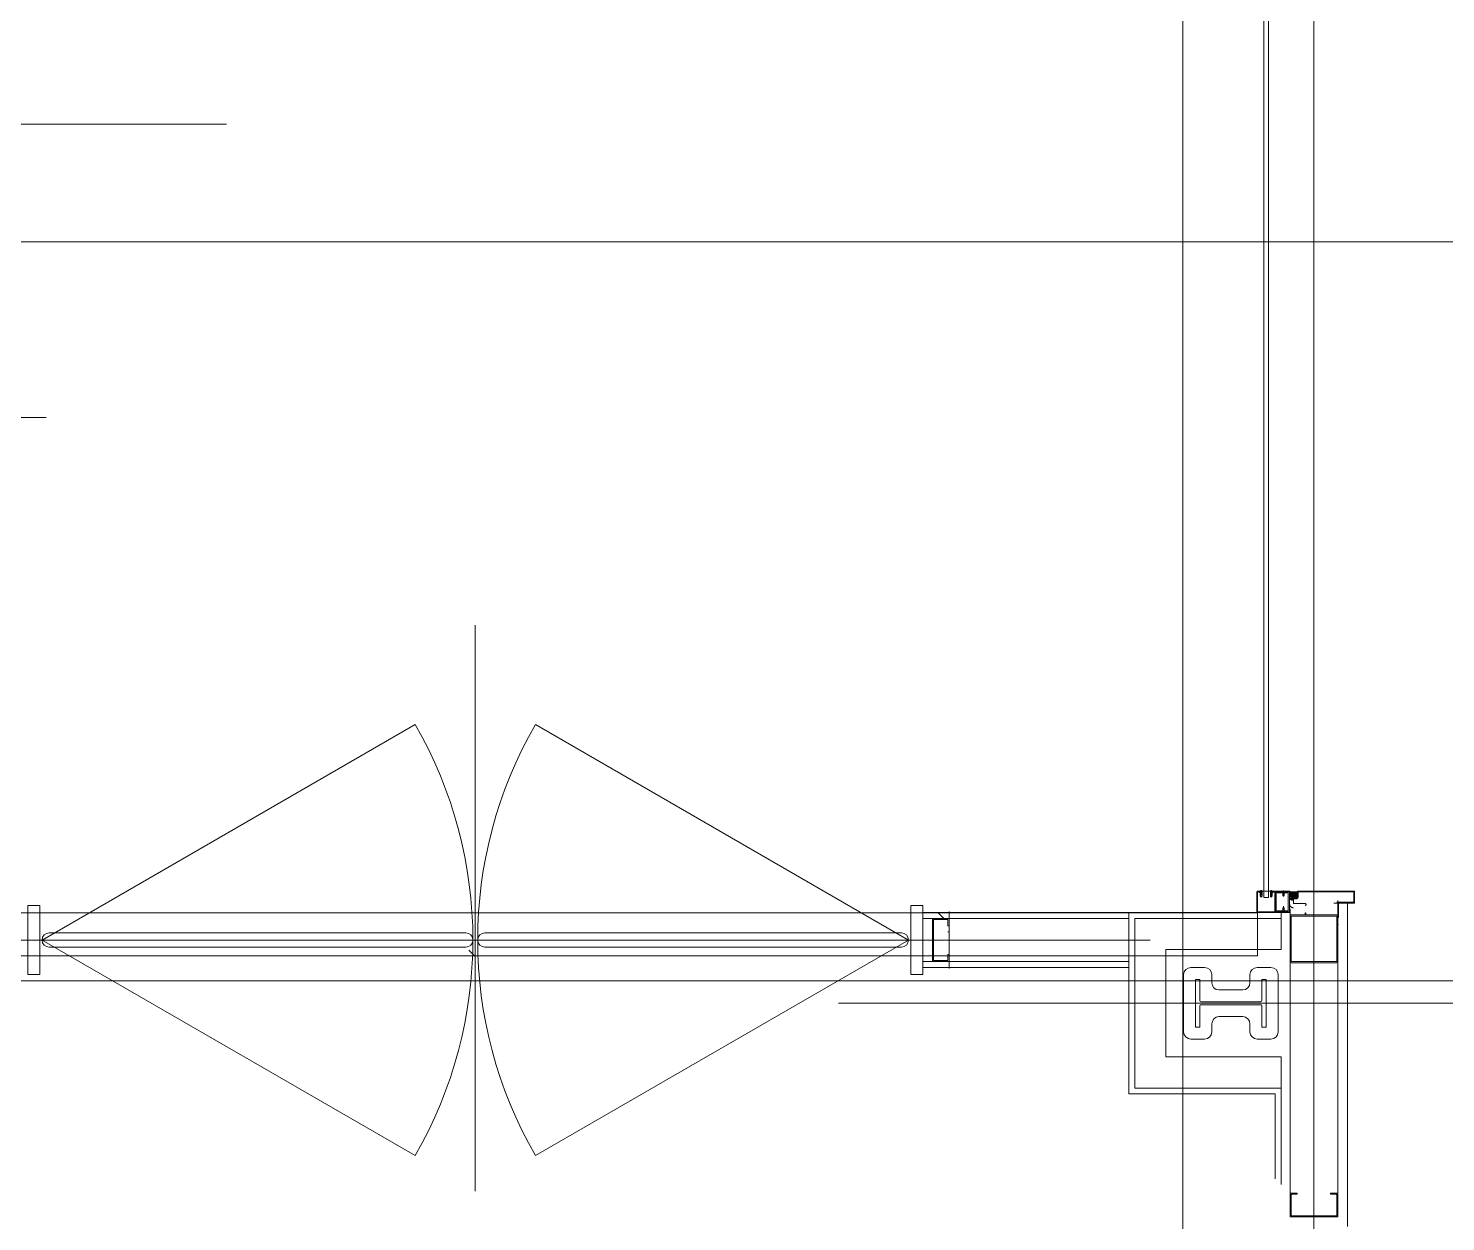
# Model space of a CAD drawing. Units: millimetres at full size, sheet at 1:100. Extents: x 3352 to 127672, y -40372 to 101181.
# Drawn here: x 85277 to 88246, y 4804 to 7304 of the extents above; entities that cross this region are included whole.
import ezdxf

# ---------------------------------------------------------------- set-up
doc = ezdxf.new("R2010")
doc.units = ezdxf.units.MM
doc.header["$LTSCALE"] = 100
for name, pattern in [('CHAIN1', [8, 5, -1, 1, -1]), ('CHAIN2', [12, 9, -1, 1, -1]), ('DASHED1', [1.8, 1.2, -0.6])]:
    doc.linetypes.add(name, pattern=pattern)
doc.layers.add('0-0', color=134, linetype='Continuous', lineweight=18)

msp = doc.modelspace()

# ---------------------------------------------------------------- linework, layer by layer
at = {"layer": '0-0', "color": 47}
for p, q in [((87969.8, 11057), (87969.8, -18478.1)), ((6146.3, 6856.7), (91067.1, 6856.7)), ((88053.8, 5496.7), (87936.3, 5496.7)), ((88039.8, 5471.7), (88039.8, 4794.2)), ((87581.8, 5451.7), (87150.5, 5451.7)), ((87581.8, 5439.2), (87150.5, 5439.2)), ((87170.5, 5439.2), (87170.5, 5349.2)), ((87203.2, 5436.9), (87203.2, 5424.2)), ((87205.5, 5439.2), (87205.5, 5424.2)), ((87581.8, 5451.7), (87581.8, 5071.7)), ((87594.3, 5439.2), (87594.3, 5084.2)), ((87594.3, 5439.2), (87900.8, 5439.2)), ((87900.8, 5451.7), (87900.8, 5374.2)), ((87205.5, 5424.2), (87203.2, 5424.2)), ((87205.5, 5411.7), (87203.2, 5411.7)), ((87659.3, 5374.2), (87659.3, 5149.2)), ((87659.3, 5374.2), (87900.8, 5374.2)), ((87581.8, 5349.2), (87150.5, 5349.2)), ((87203.2, 5351.5), (87172.8, 5351.5)), ((87205.5, 5364.2), (87205.5, 5349.2)), ((87581.8, 5336.7), (87150.5, 5336.7)), ((87721.8, 5311.7), (87730.8, 5311.7)), ((87730.8, 5266.7), (87730.8, 5311.7)), ((87860.8, 5311.7), (87869.8, 5311.7)), ((87860.8, 5266.7), (87860.8, 5311.7)), ((87869.8, 5311.7), (87869.8, 5211.7)), ((87730.8, 5256.7), (87730.8, 5211.7)), ((87858.8, 5264.7), (87732.8, 5264.7)), ((87858.8, 5258.7), (87732.8, 5258.7)), ((87594.3, 5084.2), (87900.8, 5084.2))]:
    msp.add_line(p, q, dxfattribs=at)
at = {"layer": '0-0', "linetype": 'CHAIN2'}
for p, q in [((87969.8, 11057), (87969.8, -18478.1)), ((87969.8, 11057), (87969.8, -18478.1)), ((87694.8, 9997.8), (87694.8, -18478.1)), ((87694.8, 9997.8), (87694.8, -18478.1)), ((87626.7, 5394.2), (69542.2, 5394.2)), ((87626.7, 5394.2), (69542.2, 5394.2)), ((86974.1, 5261.7), (88591.8, 5261.7)), ((86974.1, 5261.7), (88591.8, 5261.7))]:
    msp.add_line(p, q, dxfattribs=at)
at = {"layer": '0-0'}
for p, q in [((87969.8, 11057), (87969.8, -18478.1)), ((87969.8, 11057), (87969.8, -18478.1)), ((87969.8, 11057), (87969.8, -18478.1)), ((87969.8, 11057), (87969.8, -18478.1)), ((87969.8, 11057), (87969.8, -18478.1)), ((87969.8, 11057), (87969.8, -18478.1)), ((85305.5, 5394.2), (86087.1, 5845.4)), ((85305.5, 5394.2), (86087.1, 5845.4)), ((87120.5, 5394.2), (86338.9, 5845.4)), ((87120.5, 5394.2), (86338.9, 5845.4)), ((88053.8, 5496.7), (87936.3, 5496.7)), ((88053.8, 5496.7), (87936.3, 5496.7)), ((85275.5, 5466.7), (85300.5, 5466.7)), ((85275.5, 5466.7), (85300.5, 5466.7)), ((85300.5, 5466.7), (85300.5, 5321.7)), ((85300.5, 5466.7), (85300.5, 5321.7)), ((87150.5, 5466.7), (87125.5, 5466.7)), ((87125.5, 5466.7), (87125.5, 5321.7)), ((87150.5, 5466.7), (87125.5, 5466.7)), ((87125.5, 5466.7), (87125.5, 5321.7)), ((88039.8, 5471.7), (88039.8, 4794.2)), ((88039.8, 5471.7), (88039.8, 4794.2)), ((87581.8, 5451.7), (87150.5, 5451.7)), ((87581.8, 5451.7), (87150.5, 5451.7)), ((87581.8, 5439.2), (87150.5, 5439.2)), ((87581.8, 5439.2), (87150.5, 5439.2)), ((87170.5, 5439.2), (87170.5, 5349.2)), ((87170.5, 5439.2), (87170.5, 5349.2)), ((87182.7, 5451.2), (87195.2, 5438.7)), ((87182.7, 5451.2), (87195.2, 5438.7)), ((87182.7, 5451.2), (87195.2, 5438.7)), ((87203.2, 5436.9), (87203.2, 5424.2)), ((87203.2, 5436.9), (87203.2, 5424.2)), ((87205.5, 5439.2), (87205.5, 5424.2)), ((87205.5, 5439.2), (87205.5, 5424.2)), ((87581.8, 5451.7), (87581.8, 5071.7)), ((87581.8, 5451.7), (87581.8, 5071.7)), ((87594.3, 5439.2), (87594.3, 5084.2)), ((87594.3, 5439.2), (87900.8, 5439.2)), ((87594.3, 5439.2), (87594.3, 5084.2)), ((87594.3, 5439.2), (87900.8, 5439.2)), ((87851.6, 5451.7), (87851.7, 5361.7)), ((87851.6, 5451.7), (87851.7, 5361.7)), ((87851.6, 5451.7), (87851.7, 5361.7)), ((87900.8, 5451.7), (87900.8, 5374.2)), ((87900.8, 5451.7), (87900.8, 5374.2)), ((87919.8, 5459.4), (87919.8, 4815.2)), ((87919.8, 5459.4), (87919.8, 4815.2)), ((87919.8, 5459.4), (87919.8, 4815.2)), ((87919.8, 5349), (87919.8, 5444.4)), ((87919.8, 5349), (87919.8, 5444.4)), ((87919.8, 5349), (87919.8, 5444.4)), ((87922.1, 5446.7), (88017.5, 5446.7)), ((87922.1, 5446.7), (88017.5, 5446.7)), ((87922.1, 5446.7), (88017.5, 5446.7)), ((87927.3, 5446.7), (87952.2, 5446.7)), ((88017.5, 5349), (88017.5, 5444.4)), ((88017.5, 5349), (88017.5, 5444.4)), ((88017.5, 5349), (88017.5, 5444.4)), ((88019.8, 4815.2), (88019.8, 5459.4)), ((88019.8, 4815.2), (88019.8, 5459.4)), ((88019.8, 4815.2), (88019.8, 5459.4)), ((85320.5, 5409.2), (86193, 5409.2)), ((85320.5, 5409.2), (86193, 5409.2)), ((87105.5, 5409.2), (86233, 5409.2)), ((87105.5, 5409.2), (86233, 5409.2)), ((87205.5, 5424.2), (87203.2, 5424.2)), ((87205.5, 5424.2), (87203.2, 5424.2)), ((87205.5, 5411.7), (87203.2, 5411.7)), ((87205.5, 5411.7), (87203.2, 5411.7)), ((85305.5, 5394.2), (86087.1, 4942.9)), ((85305.5, 5394.2), (86087.1, 4942.9)), ((85320.5, 5379.2), (86193, 5379.2)), ((85320.5, 5379.2), (86193, 5379.2)), ((87105.5, 5379.2), (86233, 5379.2)), ((87105.5, 5379.2), (86233, 5379.2)), ((87120.5, 5394.2), (86338.9, 4942.9)), ((87120.5, 5394.2), (86338.9, 4942.9)), ((87659.3, 5374.2), (87659.3, 5149.2)), ((87659.3, 5374.2), (87900.8, 5374.2)), ((87659.3, 5374.2), (87659.3, 5149.2)), ((87659.3, 5374.2), (87900.8, 5374.2)), ((86199.6, 5373.1), (86212.1, 5360.6)), ((86199.6, 5373.1), (86212.1, 5360.6)), ((86199.6, 5373.1), (86212.1, 5360.6)), ((87581.8, 5349.2), (87150.5, 5349.2)), ((87581.8, 5349.2), (87150.5, 5349.2)), ((87203.2, 5351.5), (87172.8, 5351.5)), ((87203.2, 5351.5), (87172.8, 5351.5)), ((87205.5, 5364.2), (87205.5, 5349.2)), ((87205.5, 5364.2), (87205.5, 5349.2)), ((88017.5, 5346.7), (87922.1, 5346.7)), ((88017.5, 5346.7), (87922.1, 5346.7)), ((88017.5, 5346.7), (87922.1, 5346.7)), ((87581.8, 5336.7), (87150.5, 5336.7)), ((87581.8, 5336.7), (87150.5, 5336.7)), ((87696.8, 5201.7), (87696.8, 5321.7)), ((87696.8, 5201.7), (87696.8, 5321.7)), ((87740.8, 5336.7), (87711.8, 5336.7)), ((87740.8, 5336.7), (87711.8, 5336.7)), ((87755.8, 5304.7), (87755.8, 5321.7)), ((87755.8, 5304.7), (87755.8, 5321.7)), ((87835.8, 5321.7), (87835.8, 5304.7)), ((87835.8, 5321.7), (87835.8, 5304.7)), ((87879.8, 5336.7), (87850.8, 5336.7)), ((87879.8, 5336.7), (87850.8, 5336.7)), ((87894.8, 5201.7), (87894.8, 5321.7)), ((87894.8, 5201.7), (87894.8, 5321.7)), ((91067.1, 5308.5), (18347.6, 5308.5)), ((91067.1, 5308.5), (18347.6, 5308.5)), ((91067.1, 5308.5), (18347.6, 5308.5)), ((91067.1, 5308.5), (18347.6, 5308.5)), ((91067.1, 5308.5), (18347.6, 5308.5)), ((87721.8, 5311.7), (87730.8, 5311.7)), ((87721.8, 5311.7), (87730.8, 5311.7)), ((87730.8, 5266.7), (87730.8, 5311.7)), ((87730.8, 5266.7), (87730.8, 5311.7)), ((87820.8, 5289.7), (87770.8, 5289.7)), ((87820.8, 5289.7), (87770.8, 5289.7)), ((87860.8, 5311.7), (87869.8, 5311.7)), ((87860.8, 5266.7), (87860.8, 5311.7)), ((87860.8, 5311.7), (87869.8, 5311.7)), ((87860.8, 5266.7), (87860.8, 5311.7)), ((87869.8, 5311.7), (87869.8, 5211.7)), ((87869.8, 5311.7), (87869.8, 5211.7)), ((87730.8, 5256.7), (87730.8, 5211.7)), ((87730.8, 5256.7), (87730.8, 5211.7)), ((87858.8, 5264.7), (87732.8, 5264.7)), ((87858.8, 5264.7), (87732.8, 5264.7)), ((87858.8, 5258.7), (87732.8, 5258.7)), ((87858.8, 5258.7), (87732.8, 5258.7)), ((87770.8, 5233.7), (87820.8, 5233.7)), ((87770.8, 5233.7), (87820.8, 5233.7)), ((87755.8, 5201.7), (87755.8, 5218.7)), ((87755.8, 5201.7), (87755.8, 5218.7)), ((87835.8, 5218.7), (87835.8, 5201.7)), ((87835.8, 5218.7), (87835.8, 5201.7)), ((87711.8, 5186.7), (87740.8, 5186.7)), ((87711.8, 5186.7), (87740.8, 5186.7)), ((87850.8, 5186.7), (87879.8, 5186.7)), ((87850.8, 5186.7), (87879.8, 5186.7)), ((87594.3, 5084.2), (87900.8, 5084.2)), ((87594.3, 5084.2), (87900.8, 5084.2)), ((87934.8, 4864.2), (87919.8, 4864.2)), ((87934.8, 4864.2), (87919.8, 4864.2)), ((87934.8, 4864.2), (87919.8, 4864.2)), ((87934.8, 4861.9), (87922.1, 4861.9)), ((87922.1, 4861.9), (87922.1, 4816.5)), ((87934.8, 4861.9), (87922.1, 4861.9)), ((87922.1, 4861.9), (87922.1, 4816.5)), ((87934.8, 4861.9), (87922.1, 4861.9)), ((87922.1, 4861.9), (87922.1, 4816.5)), ((87934.8, 4864.2), (87934.8, 4861.9)), ((87934.8, 4864.2), (87934.8, 4861.9)), ((87934.8, 4864.2), (87934.8, 4861.9)), ((88017.5, 4861.9), (88004.8, 4861.9)), ((88017.5, 4861.9), (88004.8, 4861.9)), ((88017.5, 4861.9), (88004.8, 4861.9)), ((88017.5, 4861.9), (88017.5, 4816.5)), ((88017.5, 4861.9), (88017.5, 4816.5)), ((88017.5, 4861.9), (88017.5, 4816.5)), ((87920.8, 4814.2), (88018.8, 4814.2)), ((87920.8, 4814.2), (88018.8, 4814.2)), ((87920.8, 4814.2), (88018.8, 4814.2)), ((88017.5, 4816.5), (87922.1, 4816.5)), ((88017.5, 4816.5), (87922.1, 4816.5)), ((88017.5, 4816.5), (87922.1, 4816.5))]:
    msp.add_line(p, q, dxfattribs=at)
at = {"layer": '0-0', "color": 4}
for p, q in [((87694.8, 9997.8), (87694.8, -18478.1)), ((87864.8, 8210.4), (87864.8, 5483)), ((87874.8, 8210.4), (87874.8, 5483)), ((85305.5, 5394.2), (86087.1, 5845.4)), ((87120.5, 5394.2), (86338.9, 5845.4)), ((86213, 5618.6), (86213, 5032.2)), ((87850.3, 5495.5), (87851.8, 5494)), ((87850.3, 5453.2), (87850.3, 5495.2)), ((87850.3, 5494.1), (87851.8, 5492.6)), ((87859.2, 5496.7), (87851.8, 5496.7)), ((87858.8, 5495.2), (87851.8, 5495.2)), ((87851.8, 5453.2), (87851.8, 5495.2)), ((87857.2, 5497.2), (87858.7, 5497.7)), ((87857.4, 5496.7), (87858.9, 5497)), ((87858.8, 5495.2), (87858.8, 5488.7)), ((87879.3, 5496.7), (87860.3, 5496.7)), ((87860.3, 5495.8), (87860.3, 5486.3)), ((87861.1, 5486.3), (87861.1, 5495.8)), ((87878.5, 5486.3), (87878.5, 5495.8)), ((87879.3, 5495.8), (87879.3, 5486.3)), ((87879.6, 5496.1), (87880.8, 5494.9)), ((87880.4, 5496.6), (87881.8, 5495.2)), ((87882.2, 5496.7), (87880.7, 5497)), ((87882.3, 5497.2), (87880.8, 5497.7)), ((87887.8, 5496.7), (87880.8, 5496.7)), ((87880.8, 5495.2), (87880.8, 5488.7)), ((87887.8, 5495.2), (87880.8, 5495.2)), ((87887.8, 5453.2), (87887.8, 5495.2)), ((87889.3, 5495.5), (87889.3, 5453.2)), ((87889.3, 5494.7), (87890.8, 5493.2)), ((87889.4, 5496), (87890.8, 5494.6)), ((87918.3, 5496.7), (87890.5, 5496.7)), ((87890.8, 5453.2), (87890.8, 5495.2)), ((87890.8, 5495.2), (87918.3, 5495.2)), ((87892.8, 5495.2), (87892.8, 5493.2)), ((87892.8, 5495.2), (87916, 5495.2)), ((87916, 5493.2), (87892.8, 5493.2)), ((87897.9, 5496.7), (87899.4, 5495.2)), ((87899.3, 5496.7), (87900.8, 5495.2)), ((87903, 5496.7), (87908.5, 5496.7)), ((87903, 5496.3), (87903, 5496.7)), ((87903, 5496.3), (87904.3, 5495)), ((87904.3, 5495), (87907.3, 5495)), ((87904.3, 5493.2), (87904.3, 5495)), ((87904.3, 5493.2), (87904.3, 5486.7)), ((87904.6, 5493.2), (87904.6, 5495)), ((87904.6, 5493.2), (87904.6, 5486.7)), ((87905.8, 5497.8), (87905.8, 5485.3)), ((87907, 5493.2), (87907, 5495)), ((87907, 5493.2), (87907, 5486.7)), ((87908.5, 5496.3), (87907.3, 5495)), ((87907.3, 5493.2), (87907.3, 5495)), ((87907.3, 5493.2), (87907.3, 5486.7)), ((87914.1, 5496.7), (87915.6, 5495.2)), ((87915.5, 5496.7), (87917, 5495.2)), ((87916, 5493.2), (87916, 5455.2)), ((87918.3, 5481.7), (87918.3, 5495.2)), ((87919.8, 5495.2), (87919.8, 5481.7)), ((87934.8, 5495.2), (87919.8, 5495.2)), ((87920.6, 5495.2), (87919.8, 5494.4)), ((87923.4, 5495.2), (87919.8, 5491.5)), ((87926.2, 5495.2), (87919.8, 5488.7)), ((87929.1, 5495.2), (87919.8, 5485.9)), ((87919.8, 5493.9), (87928.5, 5485.2)), ((87921.3, 5495.2), (87931.3, 5485.2)), ((87931.9, 5495.2), (87921.9, 5485.2)), ((87924.2, 5495.2), (87934.2, 5485.2)), ((87934.7, 5495.2), (87924.7, 5485.2)), ((87927, 5495.2), (87934.8, 5487.4)), ((87929.8, 5495.2), (87934.8, 5490.2)), ((87932.6, 5495.2), (87934.8, 5493.1)), ((87934.8, 5495.2), (87934.8, 5483.3)), ((88053.8, 5496.7), (87936.3, 5496.7)), ((87936.4, 5483.2), (87936.4, 5495.1)), ((88053.2, 5495.1), (87936.4, 5495.1)), ((88053.2, 5495.1), (88053.2, 5473.3)), ((88054.8, 5472.7), (88054.8, 5495.7)), ((85275.5, 5466.7), (85300.5, 5466.7)), ((85300.5, 5466.7), (85300.5, 5321.7)), ((87150.5, 5466.7), (87125.5, 5466.7)), ((87125.5, 5466.7), (87125.5, 5321.7)), ((87850.3, 5481.3), (87851.8, 5479.8)), ((87850.3, 5479.9), (87851.8, 5478.4)), ((87850.3, 5467.2), (87851.8, 5465.7)), ((87850.3, 5465.8), (87851.8, 5464.3)), ((87857.1, 5486.3), (87857.1, 5488.8)), ((87857.9, 5486.3), (87857.9, 5488.8)), ((87858.8, 5488.7), (87860.3, 5488.7)), ((87874.8, 5483), (87864.8, 5483)), ((87879.3, 5488.7), (87880.8, 5488.7)), ((87881.7, 5486.3), (87881.7, 5488.8)), ((87882.5, 5486.3), (87882.5, 5488.8)), ((87887.8, 5489.3), (87889.3, 5487.8)), ((87887.8, 5487.9), (87889.3, 5486.4)), ((87887.8, 5475.1), (87889.3, 5473.6)), ((87887.8, 5473.7), (87889.3, 5472.2)), ((87889.3, 5482), (87890.8, 5480.5)), ((87889.3, 5480.6), (87890.8, 5479.1)), ((87889.3, 5467.8), (87890.8, 5466.3)), ((87889.3, 5466.4), (87890.8, 5464.9)), ((87904.3, 5486.7), (87907.3, 5486.7)), ((87905.8, 5451.1), (87905.8, 5464.8)), ((87918.3, 5481.7), (87918.3, 5455.2)), ((87918.3, 5470.7), (87918.3, 5478.4)), ((87919.8, 5491.1), (87925.7, 5485.2)), ((87919.8, 5488.3), (87922.8, 5485.2)), ((87919.8, 5485.4), (87920, 5485.2)), ((87934.8, 5485.2), (87919.8, 5485.2)), ((87919.8, 5481.7), (87934.8, 5481.7)), ((87919.8, 5480.2), (87934.8, 5480.2)), ((87934.8, 5483.3), (87922.8, 5483.3)), ((87922.8, 5483.3), (87922.8, 5481.7)), ((87934.8, 5492.4), (87927.6, 5485.2)), ((87934.8, 5489.6), (87930.4, 5485.2)), ((87934.8, 5486.7), (87933.2, 5485.2)), ((87934.8, 5481.7), (87934.8, 5480.2)), ((87934.9, 5481.7), (87934.8, 5481.7)), ((88019.8, 5471.8), (88019.8, 5441.7)), ((88021.3, 5473.3), (88053.2, 5473.3)), ((88021.4, 5471.7), (88021.4, 5441.7)), ((88053.8, 5471.7), (88021.4, 5471.7)), ((87850.3, 5453), (87851.6, 5451.7)), ((87887.8, 5453.2), (87851.8, 5453.2)), ((87884.8, 5453.2), (87851.8, 5453.2)), ((87887.8, 5451.7), (87851.8, 5451.7)), ((87862.9, 5453.2), (87862.9, 5453.2)), ((87864.3, 5453.2), (87864.3, 5453.2)), ((87880, 5453.2), (87881.5, 5451.7)), ((87881.4, 5453.2), (87882.9, 5451.7)), ((87887.8, 5461), (87889.3, 5459.5)), ((87887.8, 5459.6), (87889.3, 5458.1)), ((87889.3, 5453.7), (87891.3, 5451.7)), ((87890.8, 5453.2), (87919.8, 5453.2)), ((87890.8, 5451.7), (87919.8, 5451.7)), ((87916, 5455.2), (87892.8, 5455.2)), ((87892.8, 5453.2), (87892.8, 5455.2)), ((87892.8, 5453.2), (87916, 5453.2)), ((87899, 5453.2), (87900.5, 5451.7)), ((87900.4, 5453.2), (87901.9, 5451.7)), ((87903, 5452.1), (87904.3, 5453.3)), ((87903, 5452.1), (87903, 5451.7)), ((87903, 5451.7), (87908.5, 5451.7)), ((87904.3, 5461.7), (87907.3, 5461.7)), ((87904.3, 5455.2), (87904.3, 5461.7)), ((87904.3, 5455.2), (87904.3, 5453.3)), ((87904.3, 5453.3), (87907.3, 5453.3)), ((87904.6, 5455.2), (87904.6, 5461.7)), ((87904.6, 5455.2), (87904.6, 5453.3)), ((87907, 5455.2), (87907, 5461.7)), ((87907, 5455.2), (87907, 5453.3)), ((87907.3, 5455.2), (87907.3, 5461.7)), ((87907.3, 5455.2), (87907.3, 5453.3)), ((87908.5, 5452.1), (87907.3, 5453.3)), ((87915.1, 5453.2), (87916.6, 5451.7)), ((87916.6, 5453.2), (87918.1, 5451.7)), ((87922.1, 5446.7), (87919.8, 5446.7)), ((85320.5, 5409.2), (86193, 5409.2)), ((87105.5, 5409.2), (86233, 5409.2)), ((88019.8, 5426.7), (88021.4, 5426.7)), ((87626.7, 5394.2), (62036.9, 5394.2)), ((85305.5, 5394.2), (86087.1, 4942.9)), ((85320.5, 5379.2), (86193, 5379.2)), ((87105.5, 5379.2), (86233, 5379.2)), ((87120.5, 5394.2), (86338.9, 4942.9)), ((87696.8, 5201.7), (87696.8, 5321.7)), ((87740.8, 5336.7), (87711.8, 5336.7)), ((87755.8, 5304.7), (87755.8, 5321.7)), ((87835.8, 5321.7), (87835.8, 5304.7)), ((87879.8, 5336.7), (87850.8, 5336.7)), ((87894.8, 5201.7), (87894.8, 5321.7)), ((87820.8, 5289.7), (87770.8, 5289.7)), ((86974.1, 5261.7), (88591.8, 5261.7)), ((87770.8, 5233.7), (87820.8, 5233.7)), ((87755.8, 5201.7), (87755.8, 5218.7)), ((87835.8, 5218.7), (87835.8, 5201.7)), ((87711.8, 5186.7), (87740.8, 5186.7)), ((87850.8, 5186.7), (87879.8, 5186.7))]:
    msp.add_line(p, q, dxfattribs=at)
at = {"layer": '0-0', "color": 8, "linetype": 'CHAIN2'}
for p, q in [((87864.8, 8210.4), (87864.8, 5483)), ((87864.8, 8210.4), (87864.8, 5483)), ((87874.8, 8210.4), (87874.8, 5483)), ((87874.8, 8210.4), (87874.8, 5483)), ((87874.8, 5483), (87864.8, 5483)), ((87874.8, 5483), (87864.8, 5483))]:
    msp.add_line(p, q, dxfattribs=at)
at = {"layer": '0-0', "color": 9}
for p, q in [((83274.9, 7103.7), (85692.2, 7103.7)), ((84127.9, 6489.2), (85314.1, 6489.2)), ((86213, 4867.8), (86213, 6054.1)), ((88021.4, 5471.7), (88011.2, 5471.7)), ((88021.3, 5473.3), (88017.9, 5473.3)), ((88019.8, 5471.7), (88019.8, 5477)), ((87205.5, 5453.9), (87205.5, 5334.6)), ((85966.4, 5394.2), (86527.1, 5394.2))]:
    msp.add_line(p, q, dxfattribs=at)
at = {"layer": '0-0', "linetype": 'CHAIN1'}
msp.add_line((86213, 5618.6), (86213, 5032.2), dxfattribs=at)
msp.add_line((86213, 5618.6), (86213, 5032.2), dxfattribs=at)
at = {"layer": '0-0', "color": 8}
for p, q in [((87850.3, 5495.5), (87851.8, 5494)), ((87850.3, 5495.5), (87851.8, 5494)), ((87850.3, 5453.2), (87850.3, 5495.2)), ((87850.3, 5453.2), (87850.3, 5495.2)), ((87850.3, 5494.1), (87851.8, 5492.6)), ((87850.3, 5494.1), (87851.8, 5492.6)), ((87859.2, 5496.7), (87851.8, 5496.7)), ((87859.2, 5496.7), (87851.8, 5496.7)), ((87858.8, 5495.2), (87851.8, 5495.2)), ((87851.8, 5453.2), (87851.8, 5495.2)), ((87858.8, 5495.2), (87851.8, 5495.2)), ((87851.8, 5453.2), (87851.8, 5495.2)), ((87857.2, 5497.2), (87858.7, 5497.7)), ((87857.2, 5497.2), (87858.7, 5497.7)), ((87857.4, 5496.7), (87858.9, 5497)), ((87857.4, 5496.7), (87858.9, 5497)), ((87858.8, 5495.2), (87858.8, 5488.7)), ((87858.8, 5495.2), (87858.8, 5488.7)), ((87860.3, 5495.8), (87860.3, 5486.3)), ((87860.3, 5495.8), (87860.3, 5486.3)), ((87861.1, 5486.3), (87861.1, 5495.8)), ((87861.1, 5486.3), (87861.1, 5495.8)), ((87878.5, 5486.3), (87878.5, 5495.8)), ((87878.5, 5486.3), (87878.5, 5495.8)), ((87879.3, 5495.8), (87879.3, 5486.3)), ((87879.3, 5495.8), (87879.3, 5486.3)), ((87879.6, 5496.1), (87880.8, 5494.9)), ((87879.6, 5496.1), (87880.8, 5494.9)), ((87880.4, 5496.6), (87881.8, 5495.2)), ((87880.4, 5496.6), (87881.8, 5495.2)), ((87882.2, 5496.7), (87880.7, 5497)), ((87882.2, 5496.7), (87880.7, 5497)), ((87882.3, 5497.2), (87880.8, 5497.7)), ((87882.3, 5497.2), (87880.8, 5497.7)), ((87887.8, 5496.7), (87880.8, 5496.7)), ((87887.8, 5496.7), (87880.8, 5496.7)), ((87880.8, 5495.2), (87880.8, 5488.7)), ((87887.8, 5495.2), (87880.8, 5495.2)), ((87880.8, 5495.2), (87880.8, 5488.7)), ((87887.8, 5495.2), (87880.8, 5495.2)), ((87887.8, 5453.2), (87887.8, 5495.2)), ((87887.8, 5453.2), (87887.8, 5495.2)), ((87889.3, 5495.5), (87889.3, 5453.2)), ((87889.3, 5495.5), (87889.3, 5453.2)), ((87889.3, 5494.7), (87890.8, 5493.2)), ((87889.3, 5494.7), (87890.8, 5493.2)), ((87889.4, 5496), (87890.8, 5494.6)), ((87889.4, 5496), (87890.8, 5494.6)), ((87918.3, 5496.7), (87890.5, 5496.7)), ((87918.3, 5496.7), (87890.5, 5496.7)), ((87890.8, 5453.2), (87890.8, 5495.2)), ((87890.8, 5495.2), (87918.3, 5495.2)), ((87890.8, 5453.2), (87890.8, 5495.2)), ((87890.8, 5495.2), (87918.3, 5495.2)), ((87892.8, 5495.2), (87892.8, 5493.2)), ((87892.8, 5495.2), (87916, 5495.2)), ((87892.8, 5495.2), (87892.8, 5493.2)), ((87892.8, 5495.2), (87916, 5495.2)), ((87916, 5493.2), (87892.8, 5493.2)), ((87916, 5493.2), (87892.8, 5493.2)), ((87897.9, 5496.7), (87899.4, 5495.2)), ((87897.9, 5496.7), (87899.4, 5495.2)), ((87899.3, 5496.7), (87900.8, 5495.2)), ((87899.3, 5496.7), (87900.8, 5495.2)), ((87903, 5496.7), (87908.5, 5496.7)), ((87903, 5496.7), (87908.5, 5496.7)), ((87904.3, 5493.2), (87904.3, 5486.7)), ((87904.3, 5493.2), (87904.3, 5486.7)), ((87904.6, 5493.2), (87904.6, 5486.7)), ((87904.6, 5493.2), (87904.6, 5486.7)), ((87907, 5493.2), (87907, 5486.7)), ((87907, 5493.2), (87907, 5486.7)), ((87907.3, 5493.2), (87907.3, 5486.7)), ((87907.3, 5493.2), (87907.3, 5486.7)), ((87914.1, 5496.7), (87915.6, 5495.2)), ((87914.1, 5496.7), (87915.6, 5495.2)), ((87915.5, 5496.7), (87917, 5495.2)), ((87915.5, 5496.7), (87917, 5495.2)), ((87916, 5493.2), (87916, 5455.2)), ((87916, 5493.2), (87916, 5455.2)), ((87918.3, 5481.7), (87918.3, 5495.2)), ((87918.3, 5481.7), (87918.3, 5495.2)), ((87919.8, 5495.2), (87919.8, 5481.7)), ((87934.8, 5495.2), (87919.8, 5495.2)), ((87920.6, 5495.2), (87919.8, 5494.4)), ((87923.4, 5495.2), (87919.8, 5491.5)), ((87926.2, 5495.2), (87919.8, 5488.7)), ((87929.1, 5495.2), (87919.8, 5485.9)), ((87919.8, 5495.2), (87919.8, 5481.7)), ((87934.8, 5495.2), (87919.8, 5495.2)), ((87920.6, 5495.2), (87919.8, 5494.4)), ((87923.4, 5495.2), (87919.8, 5491.5)), ((87926.2, 5495.2), (87919.8, 5488.7)), ((87929.1, 5495.2), (87919.8, 5485.9)), ((87919.8, 5493.9), (87928.5, 5485.2)), ((87919.8, 5493.9), (87928.5, 5485.2)), ((87921.3, 5495.2), (87931.3, 5485.2)), ((87921.3, 5495.2), (87931.3, 5485.2)), ((87931.9, 5495.2), (87921.9, 5485.2)), ((87931.9, 5495.2), (87921.9, 5485.2)), ((87924.2, 5495.2), (87934.2, 5485.2)), ((87924.2, 5495.2), (87934.2, 5485.2)), ((87934.7, 5495.2), (87924.7, 5485.2)), ((87934.7, 5495.2), (87924.7, 5485.2)), ((87927, 5495.2), (87934.8, 5487.4)), ((87927, 5495.2), (87934.8, 5487.4)), ((87929.8, 5495.2), (87934.8, 5490.2)), ((87929.8, 5495.2), (87934.8, 5490.2)), ((87932.6, 5495.2), (87934.8, 5493.1)), ((87932.6, 5495.2), (87934.8, 5493.1)), ((87934.8, 5495.2), (87934.8, 5483.3)), ((87934.8, 5495.2), (87934.8, 5483.3)), ((88053.8, 5496.7), (87936.3, 5496.7)), ((88053.8, 5496.7), (87936.3, 5496.7)), ((87936.4, 5483.2), (87936.4, 5495.1)), ((88053.2, 5495.1), (87936.4, 5495.1)), ((87936.4, 5483.2), (87936.4, 5495.1)), ((88053.2, 5495.1), (87936.4, 5495.1)), ((88053.2, 5495.1), (88053.2, 5473.3)), ((88053.2, 5495.1), (88053.2, 5473.3)), ((88054.8, 5472.7), (88054.8, 5495.7)), ((88054.8, 5472.7), (88054.8, 5495.7)), ((87850.3, 5481.3), (87851.8, 5479.8)), ((87850.3, 5481.3), (87851.8, 5479.8)), ((87850.3, 5479.9), (87851.8, 5478.4)), ((87850.3, 5479.9), (87851.8, 5478.4)), ((87850.3, 5467.2), (87851.8, 5465.7)), ((87850.3, 5467.2), (87851.8, 5465.7)), ((87850.3, 5465.8), (87851.8, 5464.3)), ((87850.3, 5465.8), (87851.8, 5464.3)), ((87857.1, 5486.3), (87857.1, 5488.8)), ((87857.1, 5486.3), (87857.1, 5488.8)), ((87857.9, 5486.3), (87857.9, 5488.8)), ((87857.9, 5486.3), (87857.9, 5488.8)), ((87858.8, 5488.7), (87860.3, 5488.7)), ((87858.8, 5488.7), (87860.3, 5488.7)), ((87879.3, 5488.7), (87880.8, 5488.7)), ((87879.3, 5488.7), (87880.8, 5488.7)), ((87881.7, 5486.3), (87881.7, 5488.8)), ((87881.7, 5486.3), (87881.7, 5488.8)), ((87882.5, 5486.3), (87882.5, 5488.8)), ((87882.5, 5486.3), (87882.5, 5488.8)), ((87887.8, 5489.3), (87889.3, 5487.8)), ((87887.8, 5489.3), (87889.3, 5487.8)), ((87887.8, 5487.9), (87889.3, 5486.4)), ((87887.8, 5487.9), (87889.3, 5486.4)), ((87887.8, 5475.1), (87889.3, 5473.6)), ((87887.8, 5475.1), (87889.3, 5473.6)), ((87887.8, 5473.7), (87889.3, 5472.2)), ((87887.8, 5473.7), (87889.3, 5472.2)), ((87889.3, 5482), (87890.8, 5480.5)), ((87889.3, 5482), (87890.8, 5480.5)), ((87889.3, 5480.6), (87890.8, 5479.1)), ((87889.3, 5480.6), (87890.8, 5479.1)), ((87889.3, 5467.8), (87890.8, 5466.3)), ((87889.3, 5467.8), (87890.8, 5466.3)), ((87889.3, 5466.4), (87890.8, 5464.9)), ((87889.3, 5466.4), (87890.8, 5464.9)), ((87904.3, 5486.7), (87907.3, 5486.7)), ((87904.3, 5486.7), (87907.3, 5486.7)), ((87918.3, 5481.7), (87918.3, 5455.2)), ((87918.3, 5481.7), (87918.3, 5455.2)), ((87919.8, 5491.1), (87925.7, 5485.2)), ((87919.8, 5491.1), (87925.7, 5485.2)), ((87919.8, 5488.3), (87922.8, 5485.2)), ((87919.8, 5488.3), (87922.8, 5485.2)), ((87919.8, 5485.4), (87920, 5485.2)), ((87919.8, 5485.4), (87920, 5485.2)), ((87934.8, 5485.2), (87919.8, 5485.2)), ((87934.8, 5485.2), (87919.8, 5485.2)), ((87919.8, 5481.7), (87934.8, 5481.7)), ((87919.8, 5481.7), (87934.8, 5481.7)), ((87919.8, 5480.2), (87934.8, 5480.2)), ((87919.8, 5480.2), (87934.8, 5480.2)), ((87934.8, 5483.3), (87922.8, 5483.3)), ((87922.8, 5483.3), (87922.8, 5481.7)), ((87934.8, 5483.3), (87922.8, 5483.3)), ((87922.8, 5483.3), (87922.8, 5481.7)), ((87934.8, 5492.4), (87927.6, 5485.2)), ((87934.8, 5492.4), (87927.6, 5485.2)), ((87934.8, 5489.6), (87930.4, 5485.2)), ((87934.8, 5489.6), (87930.4, 5485.2)), ((87934.8, 5486.7), (87933.2, 5485.2)), ((87934.8, 5486.7), (87933.2, 5485.2)), ((87934.8, 5481.7), (87934.8, 5480.2)), ((87934.9, 5481.7), (87934.8, 5481.7)), ((87934.8, 5481.7), (87934.8, 5480.2)), ((87934.9, 5481.7), (87934.8, 5481.7)), ((88019.8, 5471.8), (88019.8, 5441.7)), ((88019.8, 5471.8), (88019.8, 5441.7)), ((88021.3, 5473.3), (88053.2, 5473.3)), ((88021.3, 5473.3), (88053.2, 5473.3)), ((88021.4, 5471.7), (88021.4, 5441.7)), ((88053.8, 5471.7), (88021.4, 5471.7)), ((88021.4, 5471.7), (88021.4, 5441.7)), ((88053.8, 5471.7), (88021.4, 5471.7)), ((87850.3, 5453), (87851.6, 5451.7)), ((87850.3, 5453), (87851.6, 5451.7)), ((87887.8, 5453.2), (87851.8, 5453.2)), ((87884.8, 5453.2), (87851.8, 5453.2)), ((87887.8, 5453.2), (87851.8, 5453.2)), ((87884.8, 5453.2), (87851.8, 5453.2)), ((87887.8, 5451.7), (87851.8, 5451.7)), ((87887.8, 5451.7), (87851.8, 5451.7)), ((87862.9, 5453.2), (87862.9, 5453.2)), ((87862.9, 5453.2), (87862.9, 5453.2)), ((87864.3, 5453.2), (87864.3, 5453.2)), ((87864.3, 5453.2), (87864.3, 5453.2)), ((87880, 5453.2), (87881.5, 5451.7)), ((87880, 5453.2), (87881.5, 5451.7)), ((87881.4, 5453.2), (87882.9, 5451.7)), ((87881.4, 5453.2), (87882.9, 5451.7)), ((87887.8, 5461), (87889.3, 5459.5)), ((87887.8, 5461), (87889.3, 5459.5)), ((87887.8, 5459.6), (87889.3, 5458.1)), ((87887.8, 5459.6), (87889.3, 5458.1)), ((87889.3, 5453.7), (87891.3, 5451.7)), ((87889.3, 5453.7), (87891.3, 5451.7)), ((87890.8, 5453.2), (87919.8, 5453.2)), ((87890.8, 5453.2), (87919.8, 5453.2)), ((87890.8, 5451.7), (87919.8, 5451.7)), ((87890.8, 5451.7), (87919.8, 5451.7)), ((87916, 5455.2), (87892.8, 5455.2)), ((87892.8, 5453.2), (87892.8, 5455.2)), ((87916, 5455.2), (87892.8, 5455.2)), ((87892.8, 5453.2), (87892.8, 5455.2)), ((87892.8, 5453.2), (87916, 5453.2)), ((87892.8, 5453.2), (87916, 5453.2)), ((87899, 5453.2), (87900.5, 5451.7)), ((87899, 5453.2), (87900.5, 5451.7)), ((87900.4, 5453.2), (87901.9, 5451.7)), ((87900.4, 5453.2), (87901.9, 5451.7)), ((87903, 5451.7), (87908.5, 5451.7)), ((87903, 5451.7), (87908.5, 5451.7)), ((87904.3, 5461.7), (87907.3, 5461.7)), ((87904.3, 5455.2), (87904.3, 5461.7)), ((87904.3, 5461.7), (87907.3, 5461.7)), ((87904.3, 5455.2), (87904.3, 5461.7)), ((87904.6, 5455.2), (87904.6, 5461.7)), ((87904.6, 5455.2), (87904.6, 5461.7)), ((87907, 5455.2), (87907, 5461.7)), ((87907, 5455.2), (87907, 5461.7)), ((87907.3, 5455.2), (87907.3, 5461.7)), ((87907.3, 5455.2), (87907.3, 5461.7)), ((87915.1, 5453.2), (87916.6, 5451.7)), ((87915.1, 5453.2), (87916.6, 5451.7)), ((87916.6, 5453.2), (87918.1, 5451.7)), ((87916.6, 5453.2), (87918.1, 5451.7)), ((88019.8, 5426.7), (88021.4, 5426.7)), ((88019.8, 5426.7), (88021.4, 5426.7))]:
    msp.add_line(p, q, dxfattribs=at)
at = {"layer": '0-0', "color": 8, "linetype": 'DASHED1'}
for p, q in [((87903, 5496.3), (87903, 5496.7)), ((87903, 5496.3), (87903, 5496.7)), ((87903, 5496.3), (87904.3, 5495)), ((87903, 5496.3), (87904.3, 5495)), ((87904.3, 5495), (87907.3, 5495)), ((87904.3, 5493.2), (87904.3, 5495)), ((87904.3, 5495), (87907.3, 5495)), ((87904.3, 5493.2), (87904.3, 5495)), ((87904.6, 5493.2), (87904.6, 5495)), ((87904.6, 5493.2), (87904.6, 5495)), ((87907, 5493.2), (87907, 5495)), ((87907, 5493.2), (87907, 5495)), ((87908.5, 5496.3), (87907.3, 5495)), ((87908.5, 5496.3), (87907.3, 5495)), ((87907.3, 5493.2), (87907.3, 5495)), ((87907.3, 5493.2), (87907.3, 5495)), ((87918.3, 5470.7), (87918.3, 5478.4)), ((87918.3, 5470.7), (87918.3, 5478.4)), ((87903, 5452.1), (87904.3, 5453.3)), ((87903, 5452.1), (87904.3, 5453.3)), ((87903, 5452.1), (87903, 5451.7)), ((87903, 5452.1), (87903, 5451.7)), ((87904.3, 5455.2), (87904.3, 5453.3)), ((87904.3, 5455.2), (87904.3, 5453.3)), ((87904.3, 5453.3), (87907.3, 5453.3)), ((87904.3, 5453.3), (87907.3, 5453.3)), ((87904.6, 5455.2), (87904.6, 5453.3)), ((87904.6, 5455.2), (87904.6, 5453.3)), ((87907, 5455.2), (87907, 5453.3)), ((87907, 5455.2), (87907, 5453.3)), ((87907.3, 5455.2), (87907.3, 5453.3)), ((87907.3, 5455.2), (87907.3, 5453.3)), ((87908.5, 5452.1), (87907.3, 5453.3)), ((87908.5, 5452.1), (87907.3, 5453.3)), ((87922.1, 5446.7), (87919.8, 5446.7)), ((87922.1, 5446.7), (87919.8, 5446.7))]:
    msp.add_line(p, q, dxfattribs=at)
at = {"layer": '0-0', "color": 8, "linetype": 'CHAIN1'}
for p, q in [((87905.8, 5497.8), (87905.8, 5485.3)), ((87905.8, 5497.8), (87905.8, 5485.3)), ((87905.8, 5451.1), (87905.8, 5464.8)), ((87905.8, 5451.1), (87905.8, 5464.8))]:
    msp.add_line(p, q, dxfattribs=at)
at = {"layer": '0-0', "color": 1}
for p, q in [((69764.6, 5450.9), (87851.5, 5450.9)), ((87851.5, 5450.9), (87851.5, 5360.9)), ((87851.5, 5360.9), (69764.6, 5360.9))]:
    msp.add_line(p, q, dxfattribs=at)
at = {"layer": '0-0', "linetype": 'DASHED1'}
msp.add_line((87927.3, 5446.7), (87952.2, 5446.7), dxfattribs=at)
msp.add_line((87927.3, 5446.7), (87952.2, 5446.7), dxfattribs=at)
at = {"layer": '0-0', "color": 4}
for points in [[(87903, 5496.3), (87908.5, 5496.3), (87908.5, 5496.7)], [(85275.5, 5466.7), (85275.5, 5321.7), (85300.5, 5321.7)], [(87150.5, 5466.7), (87150.5, 5321.7), (87125.5, 5321.7)], [(87952.2, 5470.7), (87927.3, 5470.7), (87927.3, 5478.4)], [(87903, 5452.1), (87908.5, 5452.1), (87908.5, 5451.7)]]:
    msp.add_lwpolyline(points, dxfattribs=at)
at = {"layer": '0-0', "color": 8, "linetype": 'DASHED1'}
for points in [[(87903, 5496.3), (87908.5, 5496.3), (87908.5, 5496.7)], [(87903, 5496.3), (87908.5, 5496.3), (87908.5, 5496.7)], [(87952.2, 5470.7), (87927.3, 5470.7), (87927.3, 5478.4)], [(87952.2, 5470.7), (87927.3, 5470.7), (87927.3, 5478.4)], [(87903, 5452.1), (87908.5, 5452.1), (87908.5, 5451.7)], [(87903, 5452.1), (87908.5, 5452.1), (87908.5, 5451.7)]]:
    msp.add_lwpolyline(points, dxfattribs=at)
at = {"layer": '0-0'}
for points in [[(85275.5, 5466.7), (85275.5, 5321.7), (85300.5, 5321.7)], [(85275.5, 5466.7), (85275.5, 5321.7), (85300.5, 5321.7)], [(87150.5, 5466.7), (87150.5, 5321.7), (87125.5, 5321.7)], [(87150.5, 5466.7), (87150.5, 5321.7), (87125.5, 5321.7)], [(87203.2, 5436.9), (87172.8, 5436.9), (87172.8, 5351.5)], [(87203.2, 5436.9), (87172.8, 5436.9), (87172.8, 5351.5)], [(87581.8, 5451.7), (87583.9, 5451.7), (87888.3, 5451.7)], [(87581.8, 5451.7), (87583.9, 5451.7), (87888.3, 5451.7)], [(88017.5, 5349), (87922.1, 5349), (87922.1, 5444.4), (88017.5, 5444.4)], [(88017.5, 5349), (87922.1, 5349), (87922.1, 5444.4), (88017.5, 5444.4)], [(88017.5, 5349), (87922.1, 5349), (87922.1, 5444.4), (88017.5, 5444.4)], [(87205.5, 5364.2), (87203.2, 5364.2), (87203.2, 5351.5)], [(87205.5, 5364.2), (87203.2, 5364.2), (87203.2, 5351.5)], [(87721.8, 5311.7), (87721.8, 5211.7), (87730.8, 5211.7)], [(87721.8, 5311.7), (87721.8, 5211.7), (87730.8, 5211.7)], [(87860.8, 5256.7), (87860.8, 5211.7), (87869.8, 5211.7)], [(87860.8, 5256.7), (87860.8, 5211.7), (87869.8, 5211.7)], [(87659.3, 5149.2), (87900.8, 5149.2), (87900.8, 4881.7)], [(87659.3, 5149.2), (87900.8, 5149.2), (87900.8, 4881.7)], [(87581.8, 5071.7), (87888.3, 5071.7), (87888.3, 4894.2)], [(87581.8, 5071.7), (87888.3, 5071.7), (87888.3, 4894.2)], [(88019.8, 4864.2), (88004.8, 4864.2), (88004.8, 4861.9)], [(88019.8, 4864.2), (88004.8, 4864.2), (88004.8, 4861.9)], [(88019.8, 4864.2), (88004.8, 4864.2), (88004.8, 4861.9)]]:
    msp.add_lwpolyline(points, dxfattribs=at)
at = {"layer": '0-0', "color": 47}
for points in [[(87203.2, 5436.9), (87172.8, 5436.9), (87172.8, 5351.5)], [(87581.8, 5451.7), (87583.9, 5451.7), (87888.3, 5451.7)], [(87205.5, 5364.2), (87203.2, 5364.2), (87203.2, 5351.5)], [(87721.8, 5311.7), (87721.8, 5211.7), (87730.8, 5211.7)], [(87860.8, 5256.7), (87860.8, 5211.7), (87869.8, 5211.7)], [(87659.3, 5149.2), (87900.8, 5149.2), (87900.8, 4881.7)], [(87581.8, 5071.7), (87888.3, 5071.7), (87888.3, 4894.2)]]:
    msp.add_lwpolyline(points, dxfattribs=at)
at = {"layer": '0-0', "color": 4}
for centre, radius, start, end in [((85305.5, 5394.2), 902.5, 330, 30), ((87120.5, 5394.2), 902.5, 150, 210), ((87851.8, 5495.2), 1.5, 90, 180), ((87855.4, 5494.4), 0.4, 105, 285), ((87855.9, 5492.8), 2, 45, 105), ((87855.9, 5492.8), 1.2, 45, 105), ((87854.4, 5491.4), 3.2, 335, 45), ((87857.3, 5497), 0.27, 110, 280), ((87854.4, 5491.4), 4, 335, 45), ((87859.1, 5495.8), 2, 0, 100), ((87858.8, 5495.2), 1.5, 0, 90), ((87859.1, 5495.8), 1.2, 0, 100), ((87880.5, 5495.8), 2, 80, 180), ((87880.5, 5495.8), 1.2, 80, 180), ((87880.8, 5495.2), 1.5, 90, 180), ((87885.1, 5491.4), 4, 135, 205), ((87885.1, 5491.4), 3.2, 135, 205), ((87882.2, 5497), 0.27, 260, 70), ((87883.7, 5492.8), 2, 75, 135), ((87883.7, 5492.8), 1.2, 75, 135), ((87884.1, 5494.4), 0.4, 255, 75), ((87887.8, 5495.2), 1.5, 0, 90), ((87890.5, 5495.5), 1.2, 90, 180), ((87916, 5492.9), 2.3, 0, 90), ((87918.3, 5495.2), 1.5, 0, 90), ((87936.3, 5495.2), 1.5, 90, 180), ((88053.8, 5495.7), 1, 0, 90), ((87860.1, 5488.8), 3, 155, 180), ((87859.1, 5486.3), 2, 180, 0), ((87860.1, 5488.8), 2.2, 155, 180), ((87859.1, 5486.3), 1.2, 180, 0), ((87880.5, 5486.3), 2, 180, 0), ((87880.5, 5486.3), 1.2, 180, 0), ((87879.5, 5488.8), 2.2, 0, 25), ((87879.5, 5488.8), 3, 0, 25), ((87919.8, 5481.7), 1.5, 180, 270), ((87920.5, 5476.4), 3.04, 42.2795, 137.7205), ((87927.3, 5470.7), 9, 180, 270), ((87925, 5480.4), 3.02, 221.8007, 318.1993), ((87925, 5476.1), 3.25, 46.2516, 133.7484), ((87934.9, 5483.2), 1.5, 270, 0), ((87950.1, 5468.4), 3.04, 312.2795, 47.7205), ((88021.3, 5471.8), 1.5, 90, 180), ((88053.8, 5472.7), 1, 270, 0), ((87851.8, 5453.2), 1.5, 180, 270), ((87887.8, 5453.2), 1.5, 270, 0), ((87890.8, 5453.2), 1.5, 180, 270), ((87916, 5455.5), 2.3, 270, 0), ((87954.2, 5448.9), 3.02, 131.8007, 228.1993), ((87949.8, 5448.9), 3.25, 316.2516, 43.7484), ((85320.5, 5394.2), 15, 90, 270), ((86193, 5394.2), 15, 270, 90), ((86233, 5394.2), 15, 90, 270), ((87105.5, 5394.2), 15, 270, 90), ((87105.5, 5394.2), 15, 270, 90), ((87711.8, 5321.7), 15, 90, 180), ((87740.8, 5321.7), 15, 0, 90), ((87850.8, 5321.7), 15, 90, 180), ((87879.8, 5321.7), 15, 0, 90), ((87770.8, 5304.7), 15, 180, 270), ((87820.8, 5304.7), 15, 270, 0), ((87770.8, 5218.7), 15, 90, 180), ((87820.8, 5218.7), 15, 0, 90), ((87711.8, 5201.7), 15, 180, 270), ((87740.8, 5201.7), 15, 270, 0), ((87850.8, 5201.7), 15, 180, 270), ((87879.8, 5201.7), 15, 270, 0)]:
    msp.add_arc(centre, radius, start, end, dxfattribs=at)
at = {"layer": '0-0'}
for centre, radius, start, end in [((85305.5, 5394.2), 902.5, 330, 30), ((85305.5, 5394.2), 902.5, 330, 30), ((87120.5, 5394.2), 902.5, 150, 210), ((87120.5, 5394.2), 902.5, 150, 210), ((87922.1, 5444.4), 2.3, 90, 180), ((87922.1, 5444.4), 2.3, 90, 180), ((87922.1, 5444.4), 2.3, 90, 180), ((88017.5, 5444.4), 2.3, 0, 90), ((88017.5, 5444.4), 2.3, 0, 90), ((88017.5, 5444.4), 2.3, 0, 90), ((85320.5, 5394.2), 15, 90, 270), ((85320.5, 5394.2), 15, 90, 270), ((86193, 5394.2), 15, 270, 90), ((86193, 5394.2), 15, 270, 90), ((86233, 5394.2), 15, 90, 270), ((86233, 5394.2), 15, 90, 270), ((87105.5, 5394.2), 15, 270, 90), ((87105.5, 5394.2), 15, 270, 90), ((87105.5, 5394.2), 15, 270, 90), ((87105.5, 5394.2), 15, 270, 90), ((87922.1, 5349), 2.3, 180, 270), ((87922.1, 5349), 2.3, 180, 270), ((87922.1, 5349), 2.3, 180, 270), ((88017.5, 5349), 2.3, 270, 0), ((88017.5, 5349), 2.3, 270, 0), ((88017.5, 5349), 2.3, 270, 0), ((87711.8, 5321.7), 15, 90, 180), ((87711.8, 5321.7), 15, 90, 180), ((87740.8, 5321.7), 15, 0, 90), ((87740.8, 5321.7), 15, 0, 90), ((87850.8, 5321.7), 15, 90, 180), ((87850.8, 5321.7), 15, 90, 180), ((87879.8, 5321.7), 15, 0, 90), ((87879.8, 5321.7), 15, 0, 90), ((87770.8, 5304.7), 15, 180, 270), ((87770.8, 5304.7), 15, 180, 270), ((87820.8, 5304.7), 15, 270, 0), ((87820.8, 5304.7), 15, 270, 0), ((87732.8, 5266.7), 2, 180, 270), ((87732.8, 5266.7), 2, 180, 270), ((87732.8, 5256.7), 2, 90, 180), ((87732.8, 5256.7), 2, 90, 180), ((87858.8, 5266.7), 2, 270, 0), ((87858.8, 5266.7), 2, 270, 0), ((87858.8, 5256.7), 2, 0, 90), ((87858.8, 5256.7), 2, 0, 90), ((87770.8, 5218.7), 15, 90, 180), ((87770.8, 5218.7), 15, 90, 180), ((87820.8, 5218.7), 15, 0, 90), ((87820.8, 5218.7), 15, 0, 90), ((87711.8, 5201.7), 15, 180, 270), ((87711.8, 5201.7), 15, 180, 270), ((87740.8, 5201.7), 15, 270, 0), ((87740.8, 5201.7), 15, 270, 0), ((87850.8, 5201.7), 15, 180, 270), ((87850.8, 5201.7), 15, 180, 270), ((87879.8, 5201.7), 15, 270, 0), ((87879.8, 5201.7), 15, 270, 0), ((87920.8, 4815.2), 1, 180, 270), ((87920.8, 4815.2), 1, 180, 270), ((87920.8, 4815.2), 1, 180, 270), ((88018.8, 4815.2), 1, 270, 0), ((88018.8, 4815.2), 1, 270, 0), ((88018.8, 4815.2), 1, 270, 0)]:
    msp.add_arc(centre, radius, start, end, dxfattribs=at)
at = {"layer": '0-0', "color": 8}
for centre, radius, start, end in [((87851.8, 5495.2), 1.5, 90, 180), ((87851.8, 5495.2), 1.5, 90, 180), ((87855.4, 5494.4), 0.4, 105, 285), ((87855.4, 5494.4), 0.4, 105, 285), ((87855.9, 5492.8), 2, 45, 105), ((87855.9, 5492.8), 2, 45, 105), ((87855.9, 5492.8), 1.2, 45, 105), ((87855.9, 5492.8), 1.2, 45, 105), ((87854.4, 5491.4), 3.2, 335, 45), ((87854.4, 5491.4), 3.2, 335, 45), ((87857.3, 5497), 0.27, 110, 280), ((87857.3, 5497), 0.27, 110, 280), ((87854.4, 5491.4), 4, 335, 45), ((87854.4, 5491.4), 4, 335, 45), ((87859.1, 5495.8), 2, 0, 100), ((87859.1, 5495.8), 2, 0, 100), ((87858.8, 5495.2), 1.5, 0, 90), ((87858.8, 5495.2), 1.5, 0, 90), ((87859.1, 5495.8), 1.2, 0, 100), ((87859.1, 5495.8), 1.2, 0, 100), ((87880.5, 5495.8), 2, 80, 180), ((87880.5, 5495.8), 2, 80, 180), ((87880.5, 5495.8), 1.2, 80, 180), ((87880.5, 5495.8), 1.2, 80, 180), ((87880.8, 5495.2), 1.5, 90, 180), ((87880.8, 5495.2), 1.5, 90, 180), ((87885.1, 5491.4), 4, 135, 205), ((87885.1, 5491.4), 4, 135, 205), ((87885.1, 5491.4), 3.2, 135, 205), ((87885.1, 5491.4), 3.2, 135, 205), ((87882.2, 5497), 0.27, 260, 70), ((87882.2, 5497), 0.27, 260, 70), ((87883.7, 5492.8), 2, 75, 135), ((87883.7, 5492.8), 2, 75, 135), ((87883.7, 5492.8), 1.2, 75, 135), ((87883.7, 5492.8), 1.2, 75, 135), ((87884.1, 5494.4), 0.4, 255, 75), ((87884.1, 5494.4), 0.4, 255, 75), ((87887.8, 5495.2), 1.5, 0, 90), ((87887.8, 5495.2), 1.5, 0, 90), ((87890.5, 5495.5), 1.2, 90, 180), ((87890.5, 5495.5), 1.2, 90, 180), ((87916, 5492.9), 2.3, 0, 90), ((87916, 5492.9), 2.3, 0, 90), ((87918.3, 5495.2), 1.5, 0, 90), ((87918.3, 5495.2), 1.5, 0, 90), ((87936.3, 5495.2), 1.5, 90, 180), ((87936.3, 5495.2), 1.5, 90, 180), ((88053.8, 5495.7), 1, 0, 90), ((88053.8, 5495.7), 1, 0, 90), ((87860.1, 5488.8), 3, 155, 180), ((87860.1, 5488.8), 3, 155, 180), ((87859.1, 5486.3), 2, 180, 0), ((87859.1, 5486.3), 2, 180, 0), ((87860.1, 5488.8), 2.2, 155, 180), ((87860.1, 5488.8), 2.2, 155, 180), ((87859.1, 5486.3), 1.2, 180, 0), ((87859.1, 5486.3), 1.2, 180, 0), ((87880.5, 5486.3), 2, 180, 0), ((87880.5, 5486.3), 2, 180, 0), ((87880.5, 5486.3), 1.2, 180, 0), ((87880.5, 5486.3), 1.2, 180, 0), ((87879.5, 5488.8), 2.2, 0, 25), ((87879.5, 5488.8), 2.2, 0, 25), ((87879.5, 5488.8), 3, 0, 25), ((87879.5, 5488.8), 3, 0, 25), ((87919.8, 5481.7), 1.5, 180, 270), ((87919.8, 5481.7), 1.5, 180, 270), ((87934.9, 5483.2), 1.5, 270, 0), ((87934.9, 5483.2), 1.5, 270, 0), ((88021.3, 5471.8), 1.5, 90, 180), ((88021.3, 5471.8), 1.5, 90, 180), ((88053.8, 5472.7), 1, 270, 0), ((88053.8, 5472.7), 1, 270, 0), ((87851.8, 5453.2), 1.5, 180, 270), ((87851.8, 5453.2), 1.5, 180, 270), ((87887.8, 5453.2), 1.5, 270, 0), ((87887.8, 5453.2), 1.5, 270, 0), ((87890.8, 5453.2), 1.5, 180, 270), ((87890.8, 5453.2), 1.5, 180, 270), ((87916, 5455.5), 2.3, 270, 0), ((87916, 5455.5), 2.3, 270, 0)]:
    msp.add_arc(centre, radius, start, end, dxfattribs=at)
at = {"layer": '0-0', "color": 8, "linetype": 'DASHED1'}
for centre, radius, start, end in [((87920.5, 5476.4), 3.04, 42.2795, 137.7205), ((87920.5, 5476.4), 3.04, 42.2795, 137.7205), ((87927.3, 5470.7), 9, 180, 270), ((87927.3, 5470.7), 9, 180, 270), ((87925, 5480.4), 3.02, 221.8007, 318.1993), ((87925, 5480.4), 3.02, 221.8007, 318.1993), ((87925, 5476.1), 3.25, 46.2516, 133.7484), ((87925, 5476.1), 3.25, 46.2516, 133.7484), ((87950.1, 5468.4), 3.04, 312.2795, 47.7205), ((87950.1, 5468.4), 3.04, 312.2795, 47.7205), ((87954.2, 5448.9), 3.02, 131.8007, 228.1993), ((87954.2, 5448.9), 3.02, 131.8007, 228.1993), ((87949.8, 5448.9), 3.25, 316.2516, 43.7484), ((87949.8, 5448.9), 3.25, 316.2516, 43.7484)]:
    msp.add_arc(centre, radius, start, end, dxfattribs=at)
at = {"layer": '0-0', "color": 47}
for centre, start, end in [((87732.8, 5266.7), 180, 270), ((87732.8, 5256.7), 90, 180), ((87858.8, 5266.7), 270, 0), ((87858.8, 5256.7), 0, 90)]:
    msp.add_arc(centre, 2, start, end, dxfattribs=at)

doc.saveas('drawing.dxf')
